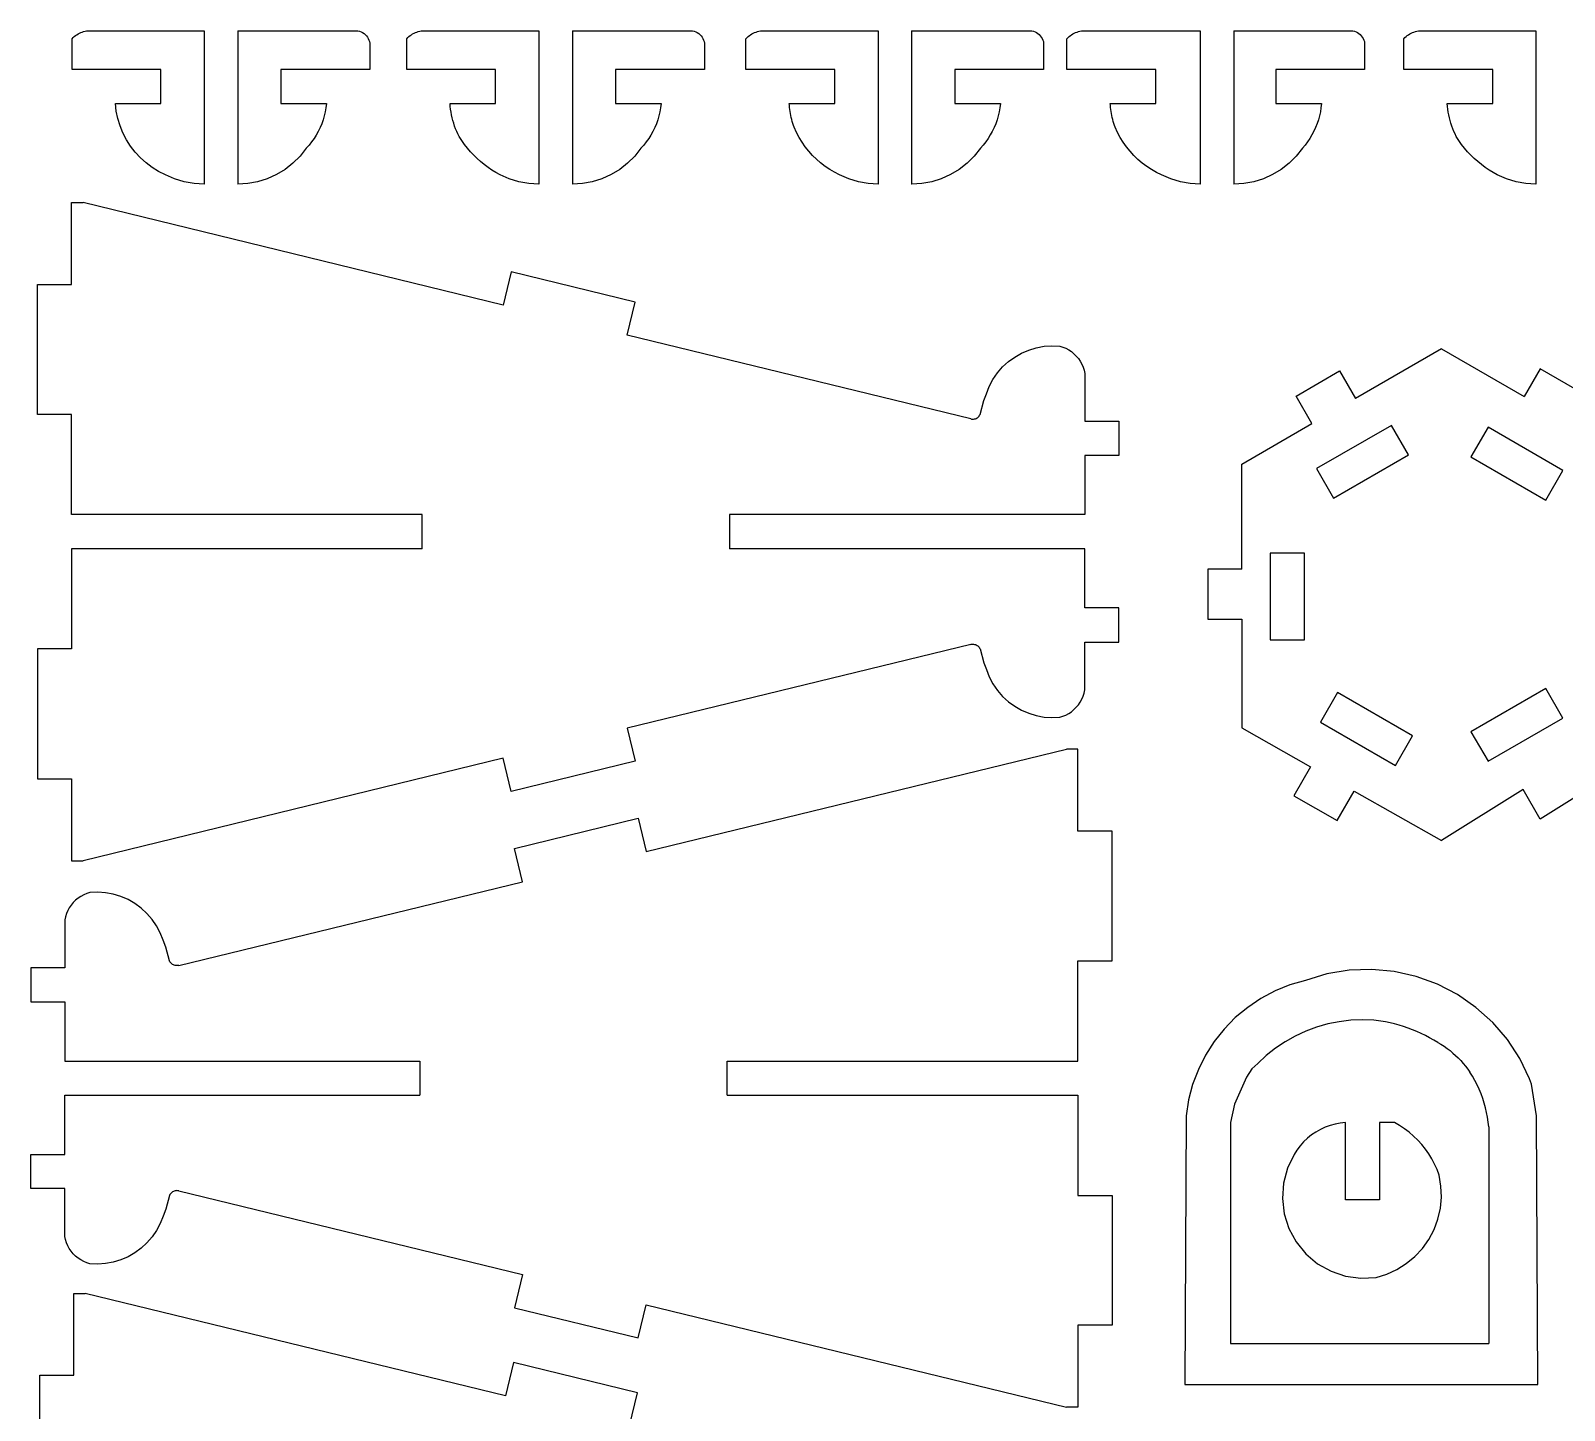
# Model space of a CAD drawing. Extents: x -3998 to 3998, y -3549 to 3549.
# Drawn here: x -2328 to -1654, y -1998 to -1392 of the extents above; entities that cross this region are included whole.
import ezdxf

# ---------------------------------------------------------------- set-up
doc = ezdxf.new("R2010")
doc.units = 0
doc.header["$MEASUREMENT"] = 0
doc.layers.get('0').update_dxf_attribs({"linetype": 'CONTINUOUS'})

msp = doc.modelspace()

# ---------------------------------------------------------------- linework, layer by layer
for p, q in [((-2308.69, -1394.89), (-2308.17, -1394.47)), ((-2308.17, -1394.47), (-2307.62, -1394.08)), ((-2307.62, -1394.08), (-2307.06, -1393.73)), ((-2307.06, -1393.73), (-2306.47, -1393.41)), ((-2306.47, -1393.41), (-2305.86, -1393.13)), ((-2305.86, -1393.13), (-2305.24, -1392.89)), ((-2305.24, -1392.89), (-2304.6, -1392.68)), ((-2304.6, -1392.68), (-2303.96, -1392.52)), ((-2303.96, -1392.52), (-2303.3, -1392.39)), ((-2303.3, -1392.39), (-2302.64, -1392.31)), ((-2302.64, -1392.31), (-2251.65, -1392.31)), ((-2251.65, -1392.31), (-2251.65, -1459.71)), ((-2236.9, -1392.31), (-2236.9, -1459.71)), ((-2236.9, -1392.31), (-2184.8, -1392.31)), ((-2184.8, -1392.31), (-2184.07, -1392.39)), ((-2184.07, -1392.39), (-2183.37, -1392.56)), ((-2183.37, -1392.56), (-2182.68, -1392.81)), ((-2182.68, -1392.81), (-2182.03, -1393.14)), ((-2182.03, -1393.14), (-2181.42, -1393.54)), ((-2181.42, -1393.54), (-2180.86, -1394)), ((-2180.86, -1394), (-2180.36, -1394.53)), ((-2161.69, -1394.89), (-2161.17, -1394.47)), ((-2161.17, -1394.47), (-2160.62, -1394.08)), ((-2160.62, -1394.08), (-2160.06, -1393.73)), ((-2160.06, -1393.73), (-2159.47, -1393.41)), ((-2159.47, -1393.41), (-2158.86, -1393.13)), ((-2158.86, -1393.13), (-2158.24, -1392.89)), ((-2158.24, -1392.89), (-2157.6, -1392.68)), ((-2157.6, -1392.68), (-2156.96, -1392.52)), ((-2156.96, -1392.52), (-2156.3, -1392.39)), ((-2156.3, -1392.39), (-2155.64, -1392.31)), ((-2155.64, -1392.31), (-2104.65, -1392.31)), ((-2104.65, -1392.31), (-2104.65, -1459.71)), ((-2089.9, -1392.31), (-2089.9, -1459.71)), ((-2089.9, -1392.31), (-2037.8, -1392.31)), ((-2037.8, -1392.31), (-2037.07, -1392.39)), ((-2037.07, -1392.39), (-2036.37, -1392.56)), ((-2036.37, -1392.56), (-2035.68, -1392.81)), ((-2035.68, -1392.81), (-2035.03, -1393.14)), ((-2035.03, -1393.14), (-2034.42, -1393.54)), ((-2034.42, -1393.54), (-2033.86, -1394)), ((-2033.86, -1394), (-2033.36, -1394.53)), ((-2012.69, -1394.89), (-2012.17, -1394.47)), ((-2012.17, -1394.47), (-2011.62, -1394.08)), ((-2011.62, -1394.08), (-2011.06, -1393.73)), ((-2011.06, -1393.73), (-2010.47, -1393.41)), ((-2010.47, -1393.41), (-2009.86, -1393.13)), ((-2009.86, -1393.13), (-2009.24, -1392.89)), ((-2009.24, -1392.89), (-2008.6, -1392.68)), ((-2008.6, -1392.68), (-2007.96, -1392.52)), ((-2007.96, -1392.52), (-2007.3, -1392.39)), ((-2007.3, -1392.39), (-2006.64, -1392.31)), ((-2006.64, -1392.31), (-1955.65, -1392.31)), ((-1955.65, -1392.31), (-1955.65, -1459.7)), ((-1940.9, -1392.31), (-1940.9, -1459.7)), ((-1940.9, -1392.31), (-1888.8, -1392.31)), ((-1888.8, -1392.31), (-1888.07, -1392.39)), ((-1888.07, -1392.39), (-1887.37, -1392.56)), ((-1887.37, -1392.56), (-1886.68, -1392.81)), ((-1886.68, -1392.81), (-1886.03, -1393.14)), ((-1886.03, -1393.14), (-1885.42, -1393.54)), ((-1885.42, -1393.54), (-1884.86, -1394)), ((-1884.86, -1394), (-1884.36, -1394.53)), ((-1871.69, -1394.89), (-1871.17, -1394.47)), ((-1871.17, -1394.47), (-1870.62, -1394.08)), ((-1870.62, -1394.08), (-1870.06, -1393.73)), ((-1870.06, -1393.73), (-1869.47, -1393.41)), ((-1869.47, -1393.41), (-1868.86, -1393.13)), ((-1868.86, -1393.13), (-1868.24, -1392.89)), ((-1868.24, -1392.89), (-1867.6, -1392.68)), ((-1867.6, -1392.68), (-1866.96, -1392.52)), ((-1866.96, -1392.52), (-1866.3, -1392.39)), ((-1866.3, -1392.39), (-1865.64, -1392.31)), ((-1865.64, -1392.31), (-1814.09, -1392.31)), ((-1814.09, -1392.31), (-1814.09, -1459.71)), ((-1799.34, -1392.31), (-1799.34, -1459.71)), ((-1799.34, -1392.31), (-1747.8, -1392.31)), ((-1747.8, -1392.31), (-1747.07, -1392.39)), ((-1747.07, -1392.39), (-1746.37, -1392.56)), ((-1746.37, -1392.56), (-1745.68, -1392.81)), ((-1745.68, -1392.81), (-1745.03, -1393.14)), ((-1745.03, -1393.14), (-1744.42, -1393.54)), ((-1744.42, -1393.54), (-1743.86, -1394)), ((-1743.86, -1394), (-1743.36, -1394.53)), ((-1723.69, -1394.89), (-1723.17, -1394.47)), ((-1723.17, -1394.47), (-1722.62, -1394.08)), ((-1722.62, -1394.08), (-1722.06, -1393.73)), ((-1722.06, -1393.73), (-1721.47, -1393.41)), ((-1721.47, -1393.41), (-1720.86, -1393.13)), ((-1720.86, -1393.13), (-1720.24, -1392.89)), ((-1720.24, -1392.89), (-1719.6, -1392.68)), ((-1719.6, -1392.68), (-1718.96, -1392.52)), ((-1718.96, -1392.52), (-1718.3, -1392.39)), ((-1718.3, -1392.39), (-1717.64, -1392.31)), ((-1717.64, -1392.31), (-1666.65, -1392.31)), ((-1666.65, -1392.31), (-1666.65, -1459.71)), ((-2309.65, -1395.82), (-2309.18, -1395.34)), ((-2309.65, -1409.32), (-2309.65, -1395.82)), ((-2309.18, -1395.34), (-2308.69, -1394.89)), ((-2180.36, -1394.53), (-2179.92, -1395.11)), ((-2179.92, -1395.11), (-2179.55, -1395.74)), ((-2179.55, -1395.74), (-2179.25, -1396.41)), ((-2179.25, -1396.41), (-2179.03, -1397.1)), ((-2179.03, -1397.1), (-2178.9, -1397.82)), ((-2178.9, -1397.82), (-2178.9, -1409.32)), ((-2162.65, -1395.82), (-2162.18, -1395.34)), ((-2162.65, -1409.32), (-2162.65, -1395.82)), ((-2162.18, -1395.34), (-2161.69, -1394.89)), ((-2033.36, -1394.53), (-2032.92, -1395.11)), ((-2032.92, -1395.11), (-2032.55, -1395.74)), ((-2032.55, -1395.74), (-2032.25, -1396.41)), ((-2032.25, -1396.41), (-2032.03, -1397.1)), ((-2032.03, -1397.1), (-2031.9, -1397.82)), ((-2031.9, -1397.82), (-2031.9, -1409.32)), ((-2013.65, -1395.82), (-2013.18, -1395.34)), ((-2013.65, -1409.32), (-2013.65, -1395.82)), ((-2013.18, -1395.34), (-2012.69, -1394.89)), ((-1884.36, -1394.53), (-1883.92, -1395.11)), ((-1883.92, -1395.11), (-1883.55, -1395.74)), ((-1883.55, -1395.74), (-1883.25, -1396.41)), ((-1883.25, -1396.41), (-1883.03, -1397.1)), ((-1883.03, -1397.1), (-1882.9, -1397.82)), ((-1882.9, -1397.82), (-1882.9, -1409.32)), ((-1872.65, -1395.82), (-1872.18, -1395.34)), ((-1872.65, -1409.32), (-1872.65, -1395.82)), ((-1872.18, -1395.34), (-1871.69, -1394.89)), ((-1743.36, -1394.53), (-1742.92, -1395.11)), ((-1742.92, -1395.11), (-1742.55, -1395.74)), ((-1742.55, -1395.74), (-1742.25, -1396.41)), ((-1742.25, -1396.41), (-1742.03, -1397.1)), ((-1742.03, -1397.1), (-1741.9, -1397.82)), ((-1741.9, -1397.82), (-1741.9, -1409.32)), ((-1724.65, -1395.82), (-1724.18, -1395.34)), ((-1724.65, -1409.32), (-1724.65, -1395.82)), ((-1724.18, -1395.34), (-1723.69, -1394.89)), ((-2270.65, -1409.32), (-2309.65, -1409.32)), ((-2270.65, -1424.32), (-2270.65, -1409.32)), ((-2178.9, -1409.32), (-2217.9, -1409.32)), ((-2217.9, -1409.32), (-2217.9, -1424.32)), ((-2123.65, -1409.32), (-2162.65, -1409.32)), ((-2123.65, -1424.32), (-2123.65, -1409.32)), ((-2031.9, -1409.32), (-2070.9, -1409.32)), ((-2070.9, -1409.32), (-2070.9, -1424.32)), ((-1974.65, -1409.32), (-2013.65, -1409.32)), ((-1974.65, -1424.32), (-1974.65, -1409.32)), ((-1882.9, -1409.32), (-1921.9, -1409.32)), ((-1921.9, -1409.32), (-1921.9, -1424.32)), ((-1833.65, -1409.32), (-1872.65, -1409.32)), ((-1833.65, -1424.32), (-1833.65, -1409.32)), ((-1741.9, -1409.32), (-1780.9, -1409.32)), ((-1780.9, -1409.32), (-1780.9, -1424.32)), ((-1685.65, -1409.32), (-1724.65, -1409.32)), ((-1685.65, -1424.32), (-1685.65, -1409.32)), ((-2290.26, -1427.64), (-2290.65, -1424.32)), ((-2290.65, -1424.32), (-2270.65, -1424.32)), ((-2289.57, -1430.92), (-2290.26, -1427.64)), ((-2217.9, -1424.32), (-2197.9, -1424.32)), ((-2198.45, -1427.93), (-2198.88, -1429.71)), ((-2198.13, -1426.13), (-2198.45, -1427.93)), ((-2197.9, -1424.32), (-2198.13, -1426.13)), ((-2143.53, -1425.57), (-2143.65, -1424.32)), ((-2143.65, -1424.32), (-2123.65, -1424.32)), ((-2143.38, -1426.82), (-2143.53, -1425.57)), ((-2143.18, -1428.07), (-2143.38, -1426.82)), ((-2142.95, -1429.31), (-2143.18, -1428.07)), ((-2070.9, -1424.32), (-2050.9, -1424.32)), ((-2051.45, -1427.93), (-2051.88, -1429.71)), ((-2051.13, -1426.13), (-2051.45, -1427.93)), ((-2050.9, -1424.32), (-2051.13, -1426.13)), ((-1994.59, -1425.2), (-1994.65, -1424.32)), ((-1994.65, -1424.32), (-1974.65, -1424.32)), ((-1994.5, -1426.09), (-1994.59, -1425.2)), ((-1994.4, -1426.97), (-1994.5, -1426.09)), ((-1994.27, -1427.85), (-1994.4, -1426.97)), ((-1994.12, -1428.73), (-1994.27, -1427.85)), ((-1921.9, -1424.32), (-1901.9, -1424.32)), ((-1902.44, -1427.92), (-1902.85, -1429.7)), ((-1902.12, -1426.13), (-1902.44, -1427.92)), ((-1901.9, -1424.32), (-1902.12, -1426.13)), ((-1853.59, -1425.2), (-1853.65, -1424.32)), ((-1853.65, -1424.32), (-1833.65, -1424.32)), ((-1853.5, -1426.09), (-1853.59, -1425.2)), ((-1853.4, -1426.97), (-1853.5, -1426.09)), ((-1853.27, -1427.85), (-1853.4, -1426.97)), ((-1853.12, -1428.73), (-1853.27, -1427.85)), ((-1780.9, -1424.32), (-1760.9, -1424.32)), ((-1761.36, -1427.9), (-1761.74, -1429.67)), ((-1761.08, -1426.12), (-1761.36, -1427.9)), ((-1760.9, -1424.32), (-1761.08, -1426.12)), ((-1705.53, -1425.57), (-1705.65, -1424.32)), ((-1705.65, -1424.32), (-1685.65, -1424.32)), ((-1705.38, -1426.82), (-1705.53, -1425.57)), ((-1705.18, -1428.07), (-1705.38, -1426.82)), ((-1704.95, -1429.31), (-1705.18, -1428.07)), ((-2288.59, -1434.12), (-2289.57, -1430.92)), ((-2287.33, -1437.22), (-2288.59, -1434.12)), ((-2200.72, -1434.87), (-2201.52, -1436.52)), ((-2200.02, -1433.18), (-2200.72, -1434.87)), ((-2199.4, -1431.46), (-2200.02, -1433.18)), ((-2198.88, -1429.71), (-2199.4, -1431.46)), ((-2142.67, -1430.54), (-2142.95, -1429.31)), ((-2142.36, -1431.76), (-2142.67, -1430.54)), ((-2142, -1432.97), (-2142.36, -1431.76)), ((-2141.61, -1434.17), (-2142, -1432.97)), ((-2141.17, -1435.35), (-2141.61, -1434.17)), ((-2053.72, -1434.87), (-2054.52, -1436.52)), ((-2053.02, -1433.18), (-2053.72, -1434.87)), ((-2052.4, -1431.46), (-2053.02, -1433.18)), ((-2051.88, -1429.71), (-2052.4, -1431.46)), ((-1993.95, -1429.6), (-1994.12, -1428.73)), ((-1993.75, -1430.47), (-1993.95, -1429.6)), ((-1993.53, -1431.33), (-1993.75, -1430.47)), ((-1993.3, -1432.19), (-1993.53, -1431.33)), ((-1993.03, -1433.04), (-1993.3, -1432.19)), ((-1992.75, -1433.88), (-1993.03, -1433.04)), ((-1992.45, -1434.72), (-1992.75, -1433.88)), ((-1991.45, -1436.96), (-1992.45, -1434.72)), ((-1904.67, -1434.86), (-1905.46, -1436.51)), ((-1903.97, -1433.18), (-1904.67, -1434.86)), ((-1903.37, -1431.45), (-1903.97, -1433.18)), ((-1902.85, -1429.7), (-1903.37, -1431.45)), ((-1852.95, -1429.6), (-1853.12, -1428.73)), ((-1852.75, -1430.47), (-1852.95, -1429.6)), ((-1852.53, -1431.33), (-1852.75, -1430.47)), ((-1852.3, -1432.19), (-1852.53, -1431.33)), ((-1852.03, -1433.04), (-1852.3, -1432.19)), ((-1851.75, -1433.88), (-1852.03, -1433.04)), ((-1851.45, -1434.72), (-1851.75, -1433.88)), ((-1850.41, -1436.98), (-1851.45, -1434.72)), ((-1763.45, -1434.83), (-1764.2, -1436.47)), ((-1762.78, -1433.14), (-1763.45, -1434.83)), ((-1762.22, -1431.42), (-1762.78, -1433.14)), ((-1761.74, -1429.67), (-1762.22, -1431.42)), ((-1704.67, -1430.54), (-1704.95, -1429.31)), ((-1704.36, -1431.76), (-1704.67, -1430.54)), ((-1704, -1432.97), (-1704.36, -1431.76)), ((-1703.61, -1434.17), (-1704, -1432.97)), ((-1703.17, -1435.35), (-1703.61, -1434.17)), ((-2285.79, -1440.19), (-2287.33, -1437.22)), ((-2283.99, -1443.02), (-2285.79, -1440.19)), ((-2204.43, -1441.16), (-2205.56, -1442.6)), ((-2203.38, -1439.67), (-2204.43, -1441.16)), ((-2202.41, -1438.12), (-2203.38, -1439.67)), ((-2201.52, -1436.52), (-2202.41, -1438.12)), ((-2140.7, -1436.52), (-2141.17, -1435.35)), ((-2140.19, -1437.68), (-2140.7, -1436.52)), ((-2139.65, -1438.82), (-2140.19, -1437.68)), ((-2138.51, -1440.55), (-2139.65, -1438.82)), ((-2137.3, -1442.24), (-2138.51, -1440.55)), ((-2057.43, -1441.16), (-2058.56, -1442.6)), ((-2056.38, -1439.67), (-2057.43, -1441.16)), ((-2055.41, -1438.12), (-2056.38, -1439.67)), ((-2054.52, -1436.52), (-2055.41, -1438.12)), ((-1990.31, -1439.15), (-1991.45, -1436.96)), ((-1989.04, -1441.25), (-1990.31, -1439.15)), ((-1987.64, -1443.28), (-1989.04, -1441.25)), ((-1908.34, -1441.16), (-1909.47, -1442.59)), ((-1907.3, -1439.66), (-1908.34, -1441.16)), ((-1906.33, -1438.11), (-1907.3, -1439.66)), ((-1905.46, -1436.51), (-1906.33, -1438.11)), ((-1849.24, -1439.17), (-1850.41, -1436.98)), ((-1847.93, -1441.29), (-1849.24, -1439.17)), ((-1846.49, -1443.32), (-1847.93, -1441.29)), ((-1766.97, -1441.14), (-1768.05, -1442.58)), ((-1765.96, -1439.63), (-1766.97, -1441.14)), ((-1765.03, -1438.08), (-1765.96, -1439.63)), ((-1764.2, -1436.47), (-1765.03, -1438.08)), ((-1702.7, -1436.52), (-1703.17, -1435.35)), ((-1702.19, -1437.68), (-1702.7, -1436.52)), ((-1701.65, -1438.82), (-1702.19, -1437.68)), ((-1700.51, -1440.55), (-1701.65, -1438.82)), ((-1699.3, -1442.24), (-1700.51, -1440.55)), ((-2281.94, -1445.67), (-2283.99, -1443.02)), ((-2279.67, -1448.12), (-2281.94, -1445.67)), ((-2277.18, -1450.36), (-2279.67, -1448.12)), ((-2209.52, -1447.43), (-2212.65, -1450.53)), ((-2206.77, -1443.97), (-2209.52, -1447.43)), ((-2205.56, -1442.6), (-2206.77, -1443.97)), ((-2136.02, -1443.87), (-2137.3, -1442.24)), ((-2134.67, -1445.44), (-2136.02, -1443.87)), ((-2133.24, -1446.96), (-2134.67, -1445.44)), ((-2131.76, -1448.4), (-2133.24, -1446.96)), ((-2062.52, -1447.43), (-2065.65, -1450.53)), ((-2059.77, -1443.97), (-2062.52, -1447.43)), ((-2058.56, -1442.6), (-2059.77, -1443.97)), ((-1986.11, -1445.21), (-1987.64, -1443.28)), ((-1984.47, -1447.05), (-1986.11, -1445.21)), ((-1982.72, -1448.77), (-1984.47, -1447.05)), ((-1913.41, -1447.43), (-1916.55, -1450.53)), ((-1910.67, -1443.97), (-1913.41, -1447.43)), ((-1909.47, -1442.59), (-1910.67, -1443.97)), ((-1844.93, -1445.25), (-1846.49, -1443.32)), ((-1843.25, -1447.09), (-1844.93, -1445.25)), ((-1841.46, -1448.82), (-1843.25, -1447.09)), ((-1771.96, -1447.43), (-1775.1, -1450.53)), ((-1769.22, -1443.97), (-1771.96, -1447.43)), ((-1768.05, -1442.58), (-1769.22, -1443.97)), ((-1698.02, -1443.87), (-1699.3, -1442.24)), ((-1696.67, -1445.44), (-1698.02, -1443.87)), ((-1695.24, -1446.96), (-1696.67, -1445.44)), ((-1693.76, -1448.4), (-1695.24, -1446.96)), ((-2274.5, -1452.37), (-2277.18, -1450.36)), ((-2271.65, -1454.12), (-2274.5, -1452.37)), ((-2268.65, -1455.62), (-2271.65, -1454.12)), ((-2216.13, -1453.24), (-2219.92, -1455.51)), ((-2212.65, -1450.53), (-2216.13, -1453.24)), ((-2130.21, -1449.79), (-2131.76, -1448.4)), ((-2128.61, -1451.1), (-2130.21, -1449.79)), ((-2126.94, -1452.34), (-2128.61, -1451.1)), ((-2125.23, -1453.51), (-2126.94, -1452.34)), ((-2123.46, -1454.6), (-2125.23, -1453.51)), ((-2121.65, -1455.62), (-2123.46, -1454.6)), ((-2069.13, -1453.24), (-2072.92, -1455.51)), ((-2065.65, -1450.53), (-2069.13, -1453.24)), ((-1980.86, -1450.39), (-1982.72, -1448.77)), ((-1978.91, -1451.89), (-1980.86, -1450.39)), ((-1976.87, -1453.26), (-1978.91, -1451.89)), ((-1974.74, -1454.51), (-1976.87, -1453.26)), ((-1972.55, -1455.62), (-1974.74, -1454.51)), ((-1920.03, -1453.24), (-1923.81, -1455.51)), ((-1916.55, -1450.53), (-1920.03, -1453.24)), ((-1839.56, -1450.43), (-1841.46, -1448.82)), ((-1837.57, -1451.92), (-1839.56, -1450.43)), ((-1835.49, -1453.29), (-1837.57, -1451.92)), ((-1833.33, -1454.52), (-1835.49, -1453.29)), ((-1831.1, -1455.62), (-1833.33, -1454.52)), ((-1778.58, -1453.24), (-1782.36, -1455.51)), ((-1775.1, -1450.53), (-1778.58, -1453.24)), ((-1692.21, -1449.79), (-1693.76, -1448.4)), ((-1690.61, -1451.1), (-1692.21, -1449.79)), ((-1688.94, -1452.34), (-1690.61, -1451.1)), ((-1687.23, -1453.51), (-1688.94, -1452.34)), ((-1685.46, -1454.6), (-1687.23, -1453.51)), ((-1683.65, -1455.62), (-1685.46, -1454.6)), ((-2264.62, -1457.4), (-2268.65, -1455.62)), ((-2260.4, -1458.68), (-2264.62, -1457.4)), ((-2256.05, -1459.46), (-2260.4, -1458.68)), ((-2251.65, -1459.71), (-2256.05, -1459.46)), ((-2232.49, -1459.43), (-2236.9, -1459.71)), ((-2228.15, -1458.63), (-2232.49, -1459.43)), ((-2223.94, -1457.31), (-2228.15, -1458.63)), ((-2219.92, -1455.51), (-2223.94, -1457.31)), ((-2117.62, -1457.4), (-2121.65, -1455.62)), ((-2113.4, -1458.68), (-2117.62, -1457.4)), ((-2109.05, -1459.46), (-2113.4, -1458.68)), ((-2104.65, -1459.71), (-2109.05, -1459.46)), ((-2085.49, -1459.43), (-2089.9, -1459.71)), ((-2081.15, -1458.63), (-2085.49, -1459.43)), ((-2076.94, -1457.31), (-2081.15, -1458.63)), ((-2072.92, -1455.51), (-2076.94, -1457.31)), ((-1968.51, -1457.4), (-1972.55, -1455.62)), ((-1964.29, -1458.68), (-1968.51, -1457.4)), ((-1959.95, -1459.46), (-1964.29, -1458.68)), ((-1955.65, -1459.7), (-1959.95, -1459.46)), ((-1940.79, -1459.71), (-1940.9, -1459.7)), ((-1936.39, -1459.43), (-1940.79, -1459.71)), ((-1932.05, -1458.63), (-1936.39, -1459.43)), ((-1927.84, -1457.31), (-1932.05, -1458.63)), ((-1923.81, -1455.51), (-1927.84, -1457.31)), ((-1827.06, -1457.4), (-1831.1, -1455.62)), ((-1822.84, -1458.68), (-1827.06, -1457.4)), ((-1818.5, -1459.46), (-1822.84, -1458.68)), ((-1814.09, -1459.71), (-1818.5, -1459.46)), ((-1794.94, -1459.43), (-1799.34, -1459.71)), ((-1790.6, -1458.63), (-1794.94, -1459.43)), ((-1786.39, -1457.31), (-1790.6, -1458.63)), ((-1782.36, -1455.51), (-1786.39, -1457.31)), ((-1679.62, -1457.4), (-1683.65, -1455.62)), ((-1675.4, -1458.68), (-1679.62, -1457.4)), ((-1671.05, -1459.46), (-1675.4, -1458.68)), ((-1666.65, -1459.71), (-1671.05, -1459.46)), ((-2309.85, -1503.82), (-2309.85, -1467.82)), ((-2309.85, -1467.82), (-2304.85, -1467.82)), ((-2120.28, -1512.78), (-2304.85, -1467.82)), ((-2116.73, -1498.2), (-2120.28, -1512.78)), ((-2062.32, -1511.46), (-2116.73, -1498.2)), ((-2324.85, -1560.82), (-2324.85, -1503.82)), ((-2324.85, -1503.82), (-2309.85, -1503.82)), ((-2065.87, -1526.03), (-2062.32, -1511.46)), ((-1914.93, -1562.8), (-2065.87, -1526.03)), ((-1898.4, -1537.66), (-1895.62, -1535.62)), ((-1895.62, -1535.62), (-1892.62, -1533.9)), ((-1892.62, -1533.9), (-1889.45, -1532.54)), ((-1889.45, -1532.54), (-1886.14, -1531.53)), ((-1886.14, -1531.53), (-1882.74, -1530.91)), ((-1882.74, -1530.91), (-1879.3, -1530.67)), ((-1879.3, -1530.67), (-1875.85, -1530.82)), ((-1875.85, -1530.82), (-1874.48, -1531.24)), ((-1874.48, -1531.24), (-1873.15, -1531.79)), ((-1873.15, -1531.79), (-1871.88, -1532.47)), ((-1871.88, -1532.47), (-1870.69, -1533.27)), ((-1870.69, -1533.27), (-1869.58, -1534.17)), ((-1869.58, -1534.17), (-1868.56, -1535.19)), ((-1868.56, -1535.19), (-1867.64, -1536.29)), ((-1708.11, -1532.02), (-1745.97, -1553.88)), ((-1708.11, -1532.02), (-1671.82, -1552.97)), ((-1905.16, -1545.46), (-1903.2, -1542.61)), ((-1903.2, -1542.61), (-1900.94, -1540)), ((-1900.94, -1540), (-1898.4, -1537.66)), ((-1867.64, -1536.29), (-1866.83, -1537.48)), ((-1866.83, -1537.48), (-1866.15, -1538.74)), ((-1866.15, -1538.74), (-1865.58, -1540.06)), ((-1865.58, -1540.06), (-1865.15, -1541.43)), ((-1865.15, -1541.43), (-1864.85, -1542.84)), ((-1772.03, -1552.75), (-1752.97, -1541.75)), ((-1752.97, -1541.75), (-1745.97, -1553.88)), ((-1664.82, -1540.84), (-1671.82, -1552.97)), ((-1645.77, -1551.84), (-1664.82, -1540.84)), ((-1908.05, -1551.72), (-1906.78, -1548.5)), ((-1906.78, -1548.5), (-1905.16, -1545.46)), ((-1864.85, -1542.84), (-1864.85, -1563.82)), ((-1910.85, -1560.82), (-1909.15, -1554.72)), ((-1909.15, -1554.72), (-1908.05, -1551.72)), ((-1765.03, -1564.88), (-1772.03, -1552.75)), ((-2309.85, -1560.82), (-2324.85, -1560.82)), ((-2309.85, -1604.82), (-2309.85, -1560.82)), ((-1914.93, -1562.8), (-1914.53, -1562.88)), ((-1914.53, -1562.88), (-1914.12, -1562.91)), ((-1914.12, -1562.91), (-1913.71, -1562.9)), ((-1913.71, -1562.9), (-1913.3, -1562.83)), ((-1913.3, -1562.83), (-1912.9, -1562.72)), ((-1912.9, -1562.72), (-1912.52, -1562.56)), ((-1912.52, -1562.56), (-1912.16, -1562.36)), ((-1912.16, -1562.36), (-1911.83, -1562.12)), ((-1911.83, -1562.12), (-1911.53, -1561.84)), ((-1911.53, -1561.84), (-1911.26, -1561.53)), ((-1911.26, -1561.53), (-1911.03, -1561.18)), ((-1911.03, -1561.18), (-1910.85, -1560.82)), ((-1864.85, -1563.82), (-1849.85, -1563.82)), ((-1849.85, -1563.82), (-1849.85, -1578.82)), ((-1795.85, -1582.67), (-1765.03, -1564.88)), ((-1730.14, -1565.65), (-1763.05, -1584.65)), ((-1722.64, -1578.65), (-1730.14, -1565.65)), ((-1687.7, -1566.46), (-1695.2, -1579.45)), ((-1654.79, -1585.46), (-1687.7, -1566.46)), ((-1849.85, -1578.82), (-1864.85, -1578.82)), ((-1864.85, -1578.82), (-1864.85, -1604.82)), ((-1795.85, -1628.82), (-1795.85, -1582.67)), ((-1755.55, -1597.65), (-1722.64, -1578.65)), ((-1695.2, -1579.45), (-1662.29, -1598.45)), ((-1763.05, -1584.65), (-1755.55, -1597.65)), ((-1662.29, -1598.45), (-1654.79, -1585.46)), ((-2155.85, -1604.82), (-2309.85, -1604.82)), ((-2155.85, -1619.82), (-2155.85, -1604.82)), ((-1864.85, -1604.82), (-2020.85, -1604.82)), ((-2020.85, -1604.82), (-2020.85, -1619.82)), ((-2309.85, -1619.82), (-2309.85, -1663.82)), ((-2155.85, -1619.82), (-2309.85, -1619.82)), ((-1864.85, -1619.82), (-2020.85, -1619.82)), ((-1864.85, -1645.82), (-1864.85, -1619.82)), ((-1783.35, -1621.82), (-1783.35, -1659.82)), ((-1768.35, -1621.82), (-1783.35, -1621.82)), ((-1768.35, -1659.82), (-1768.35, -1621.82)), ((-1795.85, -1628.82), (-1810.85, -1628.82)), ((-1810.85, -1628.82), (-1810.85, -1650.82)), ((-1849.85, -1645.82), (-1864.85, -1645.82)), ((-1849.85, -1660.82), (-1849.85, -1645.82)), ((-1810.85, -1650.82), (-1795.85, -1650.82)), ((-1795.85, -1650.82), (-1795.85, -1698.54)), ((-2324.85, -1663.82), (-2324.85, -1720.82)), ((-2309.85, -1663.82), (-2324.85, -1663.82)), ((-1914.93, -1661.84), (-2065.87, -1698.6)), ((-1914.93, -1661.84), (-1914.53, -1661.75)), ((-1914.53, -1661.75), (-1914.12, -1661.72)), ((-1914.12, -1661.72), (-1913.71, -1661.74)), ((-1913.71, -1661.74), (-1913.3, -1661.8)), ((-1913.3, -1661.8), (-1912.9, -1661.91)), ((-1912.9, -1661.91), (-1912.52, -1662.07)), ((-1912.52, -1662.07), (-1912.16, -1662.27)), ((-1912.16, -1662.27), (-1911.83, -1662.51)), ((-1911.83, -1662.51), (-1911.53, -1662.79)), ((-1911.53, -1662.79), (-1911.26, -1663.11)), ((-1911.26, -1663.11), (-1911.03, -1663.45)), ((-1911.03, -1663.45), (-1910.85, -1663.82)), ((-1910.85, -1663.82), (-1909.15, -1669.92)), ((-1864.85, -1660.82), (-1849.85, -1660.82)), ((-1864.85, -1681.8), (-1864.85, -1660.82)), ((-1783.35, -1659.82), (-1768.35, -1659.82)), ((-1909.15, -1669.92), (-1908.05, -1672.92)), ((-1908.05, -1672.92), (-1906.78, -1676.13)), ((-1906.78, -1676.13), (-1905.16, -1679.18)), ((-1905.16, -1679.18), (-1903.2, -1682.02)), ((-1903.2, -1682.02), (-1900.94, -1684.64)), ((-1865.58, -1684.57), (-1865.15, -1683.2)), ((-1865.15, -1683.2), (-1864.85, -1681.8)), ((-1753.82, -1682.99), (-1761.32, -1695.98)), ((-1720.91, -1701.99), (-1753.82, -1682.99)), ((-1662.29, -1681.18), (-1695.2, -1700.18)), ((-1654.79, -1694.17), (-1662.29, -1681.18)), ((-1900.94, -1684.64), (-1898.4, -1686.98)), ((-1898.4, -1686.98), (-1895.62, -1689.02)), ((-1895.62, -1689.02), (-1892.62, -1690.73)), ((-1892.62, -1690.73), (-1889.45, -1692.1)), ((-1870.69, -1691.37), (-1869.58, -1690.46)), ((-1869.58, -1690.46), (-1868.56, -1689.45)), ((-1868.56, -1689.45), (-1867.64, -1688.34)), ((-1867.64, -1688.34), (-1866.83, -1687.15)), ((-1866.83, -1687.15), (-1866.15, -1685.89)), ((-1866.15, -1685.89), (-1865.58, -1684.57)), ((-1889.45, -1692.1), (-1886.14, -1693.1)), ((-1886.14, -1693.1), (-1882.74, -1693.72)), ((-1882.74, -1693.72), (-1879.3, -1693.96)), ((-1879.3, -1693.96), (-1875.85, -1693.82)), ((-1875.85, -1693.82), (-1874.48, -1693.39)), ((-1874.48, -1693.39), (-1873.15, -1692.84)), ((-1873.15, -1692.84), (-1871.88, -1692.16)), ((-1871.88, -1692.16), (-1870.69, -1691.37)), ((-1761.32, -1695.98), (-1728.41, -1714.98)), ((-1687.7, -1713.17), (-1654.79, -1694.17)), ((-2065.87, -1698.6), (-2062.32, -1713.18)), ((-1795.85, -1698.54), (-1765.68, -1715.54)), ((-1728.41, -1714.98), (-1720.91, -1701.99)), ((-1695.2, -1700.18), (-1687.7, -1713.17)), ((-2057.42, -1752.78), (-1872.85, -1707.82)), ((-1867.85, -1707.82), (-1872.85, -1707.82)), ((-1867.85, -1743.82), (-1867.85, -1707.82)), ((-2120.28, -1711.86), (-2304.85, -1756.82)), ((-2116.73, -1726.43), (-2120.28, -1711.86)), ((-2062.32, -1713.18), (-2116.73, -1726.43)), ((-1765.68, -1715.54), (-1773.07, -1728.33)), ((-2324.85, -1720.82), (-2309.85, -1720.82)), ((-2309.85, -1720.82), (-2309.85, -1756.82)), ((-1773.07, -1728.33), (-1753.9, -1739.13)), ((-1753.9, -1739.13), (-1746.51, -1726.34)), ((-1746.51, -1726.34), (-1708.11, -1747.98)), ((-1672.25, -1725.57), (-1708.11, -1747.98)), ((-1664.75, -1738.56), (-1672.25, -1725.57)), ((-1646.09, -1726.89), (-1664.75, -1738.56)), ((-2115.38, -1751.46), (-2060.97, -1738.2)), ((-2060.97, -1738.2), (-2057.42, -1752.78)), ((-1852.85, -1743.82), (-1867.85, -1743.82)), ((-1852.85, -1800.82), (-1852.85, -1743.82)), ((-2111.83, -1766.03), (-2115.38, -1751.46)), ((-2309.85, -1756.82), (-2304.85, -1756.82)), ((-2303.22, -1771.24), (-2304.55, -1771.79)), ((-2301.85, -1770.82), (-2303.22, -1771.24)), ((-2298.4, -1770.67), (-2301.85, -1770.82)), ((-2294.95, -1770.91), (-2298.4, -1770.67)), ((-2291.56, -1771.53), (-2294.95, -1770.91)), ((-2288.25, -1772.54), (-2291.56, -1771.53)), ((-2262.77, -1802.8), (-2111.83, -1766.03)), ((-2310.87, -1777.48), (-2311.55, -1778.74)), ((-2310.06, -1776.29), (-2310.87, -1777.48)), ((-2309.14, -1775.19), (-2310.06, -1776.29)), ((-2308.12, -1774.17), (-2309.14, -1775.19)), ((-2307.01, -1773.27), (-2308.12, -1774.17)), ((-2305.81, -1772.47), (-2307.01, -1773.27)), ((-2304.55, -1771.79), (-2305.81, -1772.47)), ((-2285.08, -1773.9), (-2288.25, -1772.54)), ((-2282.08, -1775.62), (-2285.08, -1773.9)), ((-2279.3, -1777.66), (-2282.08, -1775.62)), ((-2276.76, -1780), (-2279.3, -1777.66)), ((-2312.55, -1781.43), (-2312.85, -1782.84)), ((-2312.85, -1782.84), (-2312.85, -1803.82)), ((-2312.12, -1780.06), (-2312.55, -1781.43)), ((-2311.55, -1778.74), (-2312.12, -1780.06)), ((-2274.49, -1782.61), (-2276.76, -1780)), ((-2272.54, -1785.46), (-2274.49, -1782.61)), ((-2270.92, -1788.5), (-2272.54, -1785.46)), ((-2269.65, -1791.72), (-2270.92, -1788.5)), ((-2268.55, -1794.72), (-2269.65, -1791.72)), ((-2266.85, -1800.82), (-2268.55, -1794.72)), ((-2327.85, -1803.82), (-2327.85, -1818.82)), ((-2312.85, -1803.82), (-2327.85, -1803.82)), ((-2266.66, -1801.18), (-2266.85, -1800.82)), ((-2266.44, -1801.53), (-2266.66, -1801.18)), ((-2266.17, -1801.84), (-2266.44, -1801.53)), ((-2265.87, -1802.12), (-2266.17, -1801.84)), ((-2265.53, -1802.36), (-2265.87, -1802.12)), ((-2265.17, -1802.56), (-2265.53, -1802.36)), ((-2264.79, -1802.72), (-2265.17, -1802.56)), ((-2264.4, -1802.83), (-2264.79, -1802.72)), ((-2263.99, -1802.9), (-2264.4, -1802.83)), ((-2263.58, -1802.91), (-2263.99, -1802.9)), ((-2263.17, -1802.88), (-2263.58, -1802.91)), ((-2262.77, -1802.8), (-2263.17, -1802.88)), ((-1867.85, -1800.82), (-1852.85, -1800.82)), ((-1867.85, -1844.82), (-1867.85, -1800.82)), ((-1748.67, -1804.95), (-1758.44, -1806.57)), ((-1738.77, -1804.59), (-1748.67, -1804.95)), ((-1728.91, -1805.5), (-1738.77, -1804.59)), ((-1774.69, -1811.38), (-1781.22, -1814.02)), ((-1767.93, -1809.43), (-1774.69, -1811.38)), ((-1758.44, -1806.57), (-1767.93, -1809.43)), ((-1719.24, -1807.67), (-1728.91, -1805.5)), ((-1709.93, -1811.05), (-1719.24, -1807.67)), ((-1701.13, -1815.61), (-1709.93, -1811.05)), ((-2327.85, -1818.82), (-2312.85, -1818.82)), ((-2312.85, -1818.82), (-2312.85, -1844.82)), ((-1787.44, -1817.31), (-1793.28, -1821.23)), ((-1781.22, -1814.02), (-1787.44, -1817.31)), ((-1692.99, -1821.25), (-1701.13, -1815.61)), ((-1793.28, -1821.23), (-1798.7, -1825.72)), ((-1685.64, -1827.89), (-1692.99, -1821.25)), ((-1803.62, -1830.75), (-1808, -1836.26)), ((-1798.7, -1825.72), (-1803.62, -1830.75)), ((-1767.79, -1831.68), (-1772.42, -1833.83)), ((-1763, -1829.91), (-1767.79, -1831.68)), ((-1758.09, -1828.52), (-1763, -1829.91)), ((-1753.09, -1827.52), (-1758.09, -1828.52)), ((-1748.02, -1826.92), (-1753.09, -1827.52)), ((-1742.92, -1826.72), (-1748.02, -1826.92)), ((-1737.82, -1826.92), (-1742.92, -1826.72)), ((-1732.75, -1827.52), (-1737.82, -1826.92)), ((-1730.73, -1827.98), (-1732.75, -1827.52)), ((-1728.73, -1828.49), (-1730.73, -1827.98)), ((-1726.74, -1829.07), (-1728.73, -1828.49)), ((-1724.76, -1829.69), (-1726.74, -1829.07)), ((-1722.81, -1830.37), (-1724.76, -1829.69)), ((-1720.87, -1831.11), (-1722.81, -1830.37)), ((-1718.96, -1831.9), (-1720.87, -1831.11)), ((-1717.06, -1832.74), (-1718.96, -1831.9)), ((-1679.19, -1835.41), (-1685.64, -1827.89)), ((-1808, -1836.26), (-1811.79, -1842.19)), ((-1776.87, -1836.33), (-1781.11, -1839.17)), ((-1772.42, -1833.83), (-1776.87, -1836.33)), ((-1715.2, -1833.63), (-1717.06, -1832.74)), ((-1713.35, -1834.58), (-1715.2, -1833.63)), ((-1711.54, -1835.57), (-1713.35, -1834.58)), ((-1709.75, -1836.62), (-1711.54, -1835.57)), ((-1709.75, -1836.62), (-1708.36, -1837.45)), ((-1708.36, -1837.45), (-1707.01, -1838.33)), ((-1707.01, -1838.33), (-1705.69, -1839.26)), ((-1673.77, -1843.7), (-1679.19, -1835.41)), ((-2312.85, -1844.82), (-2156.85, -1844.82)), ((-2156.85, -1844.82), (-2156.85, -1859.82)), ((-2021.85, -1859.82), (-2021.85, -1844.82)), ((-2021.85, -1844.82), (-1867.85, -1844.82)), ((-1811.79, -1842.19), (-1814.95, -1848.48)), ((-1788.85, -1845.82), (-1791.43, -1848.17)), ((-1785.11, -1842.34), (-1788.85, -1845.82)), ((-1781.11, -1839.17), (-1785.11, -1842.34)), ((-1705.69, -1839.26), (-1704.4, -1840.24)), ((-1704.4, -1840.24), (-1703.16, -1841.27)), ((-1703.16, -1841.27), (-1701.95, -1842.34)), ((-1701.95, -1842.34), (-1700.78, -1843.46)), ((-1700.78, -1843.46), (-1699.66, -1844.62)), ((-1699.66, -1844.62), (-1698.58, -1845.83)), ((-1698.58, -1845.83), (-1697.54, -1847.07)), ((-1669.45, -1852.62), (-1673.77, -1843.7)), ((-1814.95, -1848.48), (-1817.45, -1855.06)), ((-1793.85, -1851.82), (-1799.05, -1863.72)), ((-1791.43, -1848.17), (-1793.85, -1851.82)), ((-1697.54, -1847.07), (-1696.56, -1848.35)), ((-1696.56, -1848.35), (-1695.62, -1849.66)), ((-1694.5, -1851.49), (-1695.62, -1849.66)), ((-1693.45, -1853.36), (-1694.5, -1851.49)), ((-1817.45, -1855.06), (-1819.26, -1861.87)), ((-1692.48, -1855.27), (-1693.45, -1853.36)), ((-1691.59, -1857.21), (-1692.48, -1855.27)), ((-1690.78, -1859.2), (-1691.59, -1857.21)), ((-1690.05, -1861.21), (-1690.78, -1859.2)), ((-1668.56, -1854.99), (-1669.45, -1852.62)), ((-1666.35, -1868.82), (-1668.56, -1854.99)), ((-2312.85, -1859.82), (-2156.85, -1859.82)), ((-2312.85, -1885.82), (-2312.85, -1859.82)), ((-2021.85, -1859.82), (-1867.85, -1859.82)), ((-1867.85, -1859.82), (-1867.85, -1903.82)), ((-1819.26, -1861.87), (-1820.35, -1868.82)), ((-1799.05, -1863.72), (-1800.85, -1871.82)), ((-1689.4, -1863.25), (-1690.05, -1861.21)), ((-1688.83, -1865.32), (-1689.4, -1863.25)), ((-1688.35, -1867.41), (-1688.83, -1865.32)), ((-1820.35, -1868.82), (-1820.85, -1986.82)), ((-1800.85, -1871.82), (-1800.85, -1968.82)), ((-1754.9, -1872.49), (-1757.11, -1873.1)), ((-1752.64, -1872.06), (-1754.9, -1872.49)), ((-1750.35, -1871.82), (-1752.64, -1872.06)), ((-1750.35, -1905.82), (-1750.35, -1871.82)), ((-1735.35, -1871.82), (-1735.35, -1905.82)), ((-1728.85, -1871.82), (-1735.35, -1871.82)), ((-1726.6, -1873.09), (-1728.85, -1871.82)), ((-1687.95, -1869.51), (-1688.35, -1867.41)), ((-1687.64, -1871.63), (-1687.95, -1869.51)), ((-1687.42, -1873.76), (-1687.64, -1871.63)), ((-1665.85, -1986.82), (-1666.35, -1868.82)), ((-1767.05, -1878.73), (-1768.71, -1880.31)), ((-1765.26, -1877.28), (-1767.05, -1878.73)), ((-1763.36, -1875.99), (-1765.26, -1877.28)), ((-1761.36, -1874.85), (-1763.36, -1875.99)), ((-1759.27, -1873.89), (-1761.36, -1874.85)), ((-1757.11, -1873.1), (-1759.27, -1873.89)), ((-1724.43, -1874.51), (-1726.6, -1873.09)), ((-1722.36, -1876.06), (-1724.43, -1874.51)), ((-1720.39, -1877.74), (-1722.36, -1876.06)), ((-1718.54, -1879.55), (-1720.39, -1877.74)), ((-1687.42, -1873.76), (-1687.42, -1968.82)), ((-2327.85, -1900.82), (-2327.85, -1885.82)), ((-2327.85, -1885.82), (-2312.85, -1885.82)), ((-1772.85, -1885.82), (-1775.77, -1891.9)), ((-1771.62, -1883.87), (-1772.85, -1885.82)), ((-1770.24, -1882.03), (-1771.62, -1883.87)), ((-1768.71, -1880.31), (-1770.24, -1882.03)), ((-1716.8, -1881.46), (-1718.54, -1879.55)), ((-1715.18, -1883.49), (-1716.8, -1881.46)), ((-1713.7, -1885.61), (-1715.18, -1883.49)), ((-1712.36, -1887.82), (-1713.7, -1885.61)), ((-1775.77, -1891.9), (-1777.51, -1898.42)), ((-1711.16, -1890.11), (-1712.36, -1887.82)), ((-1710.1, -1892.48), (-1711.16, -1890.11)), ((-1709.2, -1894.9), (-1710.1, -1892.48)), ((-1777.51, -1898.42), (-1777.99, -1905.15)), ((-1708.37, -1899.72), (-1709.2, -1894.9)), ((-1708.18, -1904.59), (-1708.37, -1899.72)), ((-2312.85, -1900.82), (-2327.85, -1900.82)), ((-2312.85, -1921.8), (-2312.85, -1900.82)), ((-2266.85, -1903.82), (-2268.55, -1909.92)), ((-2266.66, -1903.45), (-2266.85, -1903.82)), ((-2266.44, -1903.11), (-2266.66, -1903.45)), ((-2266.17, -1902.79), (-2266.44, -1903.11)), ((-2265.87, -1902.51), (-2266.17, -1902.79)), ((-2265.53, -1902.27), (-2265.87, -1902.51)), ((-2265.17, -1902.07), (-2265.53, -1902.27)), ((-2264.79, -1901.91), (-2265.17, -1902.07)), ((-2264.4, -1901.8), (-2264.79, -1901.91)), ((-2263.99, -1901.74), (-2264.4, -1901.8)), ((-2263.58, -1901.72), (-2263.99, -1901.74)), ((-2263.17, -1901.75), (-2263.58, -1901.72)), ((-2262.77, -1901.84), (-2263.17, -1901.75)), ((-2262.77, -1901.84), (-2111.83, -1938.6)), ((-1867.85, -1903.82), (-1852.85, -1903.82)), ((-1852.85, -1903.82), (-1852.85, -1960.82)), ((-1777.99, -1905.15), (-1777.2, -1911.85)), ((-1735.35, -1905.82), (-1750.35, -1905.82)), ((-1708.62, -1909.46), (-1708.18, -1904.59)), ((-2269.65, -1912.92), (-2270.92, -1916.13)), ((-2268.55, -1909.92), (-2269.65, -1912.92)), ((-1777.2, -1911.85), (-1775.17, -1918.29)), ((-1709.7, -1914.22), (-1708.62, -1909.46)), ((-2272.54, -1919.18), (-2274.49, -1922.02)), ((-2270.92, -1916.13), (-2272.54, -1919.18)), ((-1775.17, -1918.29), (-1771.97, -1924.23)), ((-1713.68, -1923.11), (-1711.4, -1918.8)), ((-1711.4, -1918.8), (-1709.7, -1914.22)), ((-2312.55, -1923.2), (-2312.85, -1921.8)), ((-2312.12, -1924.57), (-2312.55, -1923.2)), ((-2311.55, -1925.89), (-2312.12, -1924.57)), ((-2310.87, -1927.15), (-2311.55, -1925.89)), ((-2276.76, -1924.64), (-2279.3, -1926.98)), ((-2274.49, -1922.02), (-2276.76, -1924.64)), ((-1771.97, -1924.23), (-1767.72, -1929.47)), ((-1716.51, -1927.09), (-1713.68, -1923.11)), ((-2310.06, -1928.34), (-2310.87, -1927.15)), ((-2309.14, -1929.45), (-2310.06, -1928.34)), ((-2308.12, -1930.46), (-2309.14, -1929.45)), ((-2307.01, -1931.37), (-2308.12, -1930.46)), ((-2305.81, -1932.16), (-2307.01, -1931.37)), ((-2304.55, -1932.84), (-2305.81, -1932.16)), ((-2303.22, -1933.39), (-2304.55, -1932.84)), ((-2301.85, -1933.82), (-2303.22, -1933.39)), ((-2291.56, -1933.1), (-2294.95, -1933.72)), ((-2288.25, -1932.1), (-2291.56, -1933.1)), ((-2285.08, -1930.73), (-2288.25, -1932.1)), ((-2282.08, -1929.02), (-2285.08, -1930.73)), ((-2279.3, -1926.98), (-2282.08, -1929.02)), ((-1767.72, -1929.47), (-1762.56, -1933.82)), ((-1723.6, -1933.78), (-1719.83, -1930.67)), ((-1719.83, -1930.67), (-1716.51, -1927.09)), ((-2298.4, -1933.96), (-2301.85, -1933.82)), ((-2294.95, -1933.72), (-2298.4, -1933.96)), ((-2111.83, -1938.6), (-2115.38, -1953.18)), ((-1762.56, -1933.82), (-1756.67, -1937.12)), ((-1756.67, -1937.12), (-1750.27, -1939.27)), ((-1750.27, -1939.27), (-1743.59, -1940.18)), ((-1743.59, -1940.18), (-1736.85, -1939.82)), ((-1736.85, -1939.82), (-1732.18, -1938.39)), ((-1732.18, -1938.39), (-1727.74, -1936.37)), ((-1727.74, -1936.37), (-1723.6, -1933.78)), ((-2308.85, -1982.82), (-2308.85, -1946.82)), ((-2308.85, -1946.82), (-2303.85, -1946.82)), ((-2119.28, -1991.78), (-2303.85, -1946.82)), ((-2115.38, -1953.18), (-2060.97, -1966.43)), ((-2060.97, -1966.43), (-2057.42, -1951.86)), ((-2057.42, -1951.86), (-1872.85, -1996.82)), ((-1867.85, -1960.82), (-1867.85, -1996.82)), ((-1852.85, -1960.82), (-1867.85, -1960.82)), ((-1800.85, -1968.82), (-1687.42, -1968.82)), ((-2115.73, -1977.2), (-2119.28, -1991.78)), ((-2061.32, -1990.46), (-2115.73, -1977.2)), ((-2323.85, -2039.82), (-2323.85, -1982.82)), ((-2323.85, -1982.82), (-2308.85, -1982.82)), ((-1820.85, -1986.82), (-1665.85, -1986.82)), ((-2064.87, -2005.03), (-2061.32, -1990.46)), ((-1867.85, -1996.82), (-1872.85, -1996.82))]:
    msp.add_line(p, q)

doc.saveas('drawing.dxf')
